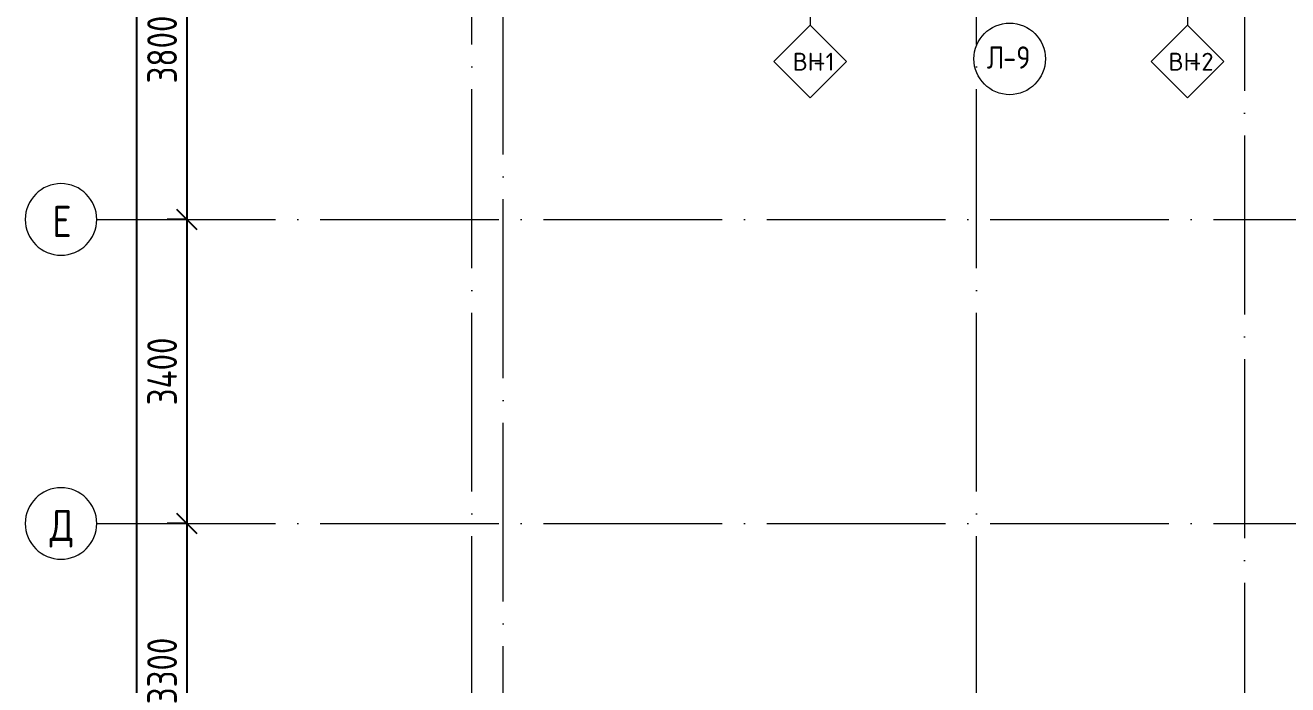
# Model space of a CAD drawing. Header units: millimetres. Extents: x -592259 to 288321, y -552984 to 293768.
# Drawn here: x 76440 to 90570, y 17421 to 24796 of the extents above; entities that cross this region are included whole.
import ezdxf

# ---------------------------------------------------------------- set-up
doc = ezdxf.new("R2010")
doc.units = ezdxf.units.MM
doc.linetypes.add('ADSK_Линия сетки', pattern=[2500, 2000, -250, 0, -250])
doc.layers.get('Defpoints').update_dxf_attribs({"color": 250})
for name, color, linetype, lineweight in [('A-____-____-DIMS', 250, 'Continuous', 9), ('A-DOOR-____-IDEN', 250, 'Continuous', 9), ('A-WALL-____-IDEN', 250, 'Continuous', 9), ('S-GRID-____-IDEN', 250, 'Continuous', 9), ('S-GRID-____-OTLN', 250, 'Continuous', 9)]:
    doc.layers.add(name, color=color, linetype=linetype, lineweight=lineweight)
doc.styles.add('GOST Common', font='', dxfattribs={"width": 0.9, "height": 350})
doc.styles.add('GOST Common_1', font='', dxfattribs={"width": 0.9, "height": 250})
doc.styles.add('ISOCPEUR_2', font='isocpeur.ttf', dxfattribs={"height": 160})
doc.styles.get("Standard").update_dxf_attribs({"font": 'ГОСТ тип А.ttf'})
doc.styles.get('GOST Common').set_extended_font_data('GOST Common')
doc.styles.get('GOST Common_1').set_extended_font_data('GOST Common')
doc.dimstyles.new('А3', dxfattribs={"dimtxt": 333, "dimasz": 222, "dimexe": 222, "dimexo": 111, "dimgap": 111, "dimtad": 1, "dimtoh": 1, "dimdec": 0, "dimrnd": 0.0015, "dimzin": 0, "dimdsep": 46, "dimtxsty": 'Standard', "dimblk": 'OBLIQUE', "dimcen": 0, "dimclrd": 7, "dimclre": 7, "dimclrt": 7, "dimadec": 0, "dimazin": 0, "dimtfac": 1, "dimtdec": 0, "dimtofl": 0, "dimtmove": 0, "dimatfit": 3, "dimfxl": 1, "dimtolj": 1, "dimtzin": 0, "dimarcsym": 0})

# ---------------------------------------------------------------- blocks, each defined once
blk = doc.blocks.new('Ось сетки - Круг_Ø8 мм-39983606-АР1_Маркировочный план 1 этажа С2и3')
at = {"layer": 'S-GRID-____-IDEN'}
for start, end in [(360, 180), (180, 360)]:
    blk.add_arc((0, 0), 4, start, end, dxfattribs=at)
blk = doc.blocks.new('_Oblique')
at = {"color": 0, "linetype": 'ByBlock', "lineweight": -2}
blk.add_line((-0.5, -0.5), (0.5, 0.5), dxfattribs=at)
blk = doc.blocks.new('*D2559')
at = {"layer": 'A-____-____-DIMS', "color": 7, "lineweight": -2, "transparency": 16777216}
for p, q in [((78238, 26425), (78027, 26425)), ((78249, 26425), (78249, 22625)), ((78238, 22625), (78027, 22625))]:
    blk.add_line(p, q, dxfattribs=at)
at = {"layer": 'Defpoints', "color": 0, "transparency": 16777216}
for p in [(78349, 26425), (78249, 22625), (78349, 22625)]:
    blk.add_point(p, dxfattribs=at)
at = {"layer": 'A-____-____-DIMS', "color": 7, "lineweight": -2, "transparency": 16777216, "xscale": 222, "yscale": 222, "zscale": 222}
for p, rotation in [((78249, 26425), 90), ((78249, 22625), 270)]:
    blk.add_blockref('_Oblique', p, dxfattribs=dict(at, rotation=rotation))
at = {"layer": 'A-____-____-DIMS', "color": 7, "transparency": 16777216, "insert": (77972, 24525), "char_height": 333, "width": 2.48, "attachment_point": 5, "rotation": 90}
blk.add_mtext('\\A1;3800', dxfattribs=at)
blk = doc.blocks.new('*D2560')
at = {"layer": 'A-____-____-DIMS', "color": 7, "lineweight": -2, "transparency": 16777216}
for p, q in [((78238, 22625), (78027, 22625)), ((78249, 22625), (78249, 19225)), ((78238, 19225), (78027, 19225))]:
    blk.add_line(p, q, dxfattribs=at)
at = {"layer": 'Defpoints', "color": 0, "transparency": 16777216}
for p in [(78349, 22625), (78249, 19225), (78349, 19225)]:
    blk.add_point(p, dxfattribs=at)
at = {"layer": 'A-____-____-DIMS', "color": 7, "lineweight": -2, "transparency": 16777216, "xscale": 222, "yscale": 222, "zscale": 222}
for p, rotation in [((78249, 22625), 90), ((78249, 19225), 270)]:
    blk.add_blockref('_Oblique', p, dxfattribs=dict(at, rotation=rotation))
at = {"layer": 'A-____-____-DIMS', "color": 7, "transparency": 16777216, "insert": (77972, 20925), "char_height": 333, "width": 2.57, "attachment_point": 5, "rotation": 90}
blk.add_mtext('\\A1;3400', dxfattribs=at)
blk = doc.blocks.new('*D2561')
at = {"layer": 'A-____-____-DIMS', "color": 7, "lineweight": -2, "transparency": 16777216}
for p, q in [((78238, 19225), (78027, 19225)), ((78249, 19225), (78249, 15925)), ((78238, 15925), (78027, 15925))]:
    blk.add_line(p, q, dxfattribs=at)
at = {"layer": 'Defpoints', "color": 0, "transparency": 16777216}
for p in [(78349, 19225), (78249, 15925), (78349, 15925)]:
    blk.add_point(p, dxfattribs=at)
at = {"layer": 'A-____-____-DIMS', "color": 7, "lineweight": -2, "transparency": 16777216, "xscale": 222, "yscale": 222, "zscale": 222}
for p, rotation in [((78249, 19225), 90), ((78249, 15925), 270)]:
    blk.add_blockref('_Oblique', p, dxfattribs=dict(at, rotation=rotation))
at = {"layer": 'A-____-____-DIMS', "color": 7, "transparency": 16777216, "insert": (77972, 17575), "char_height": 333, "width": 2.48, "attachment_point": 5, "rotation": 90}
blk.add_mtext('\\A1;3300', dxfattribs=at)
blk = doc.blocks.new('*D2565')
at = {"layer": 'A-____-____-DIMS', "color": 7, "lineweight": -2, "transparency": 16777216}
for p, q in [((77676, 58375), (77465, 58375)), ((77687, 58375), (77687, 25)), ((77676, 25), (77465, 25))]:
    blk.add_line(p, q, dxfattribs=at)
at = {"layer": 'Defpoints', "color": 0, "transparency": 16777216}
for p in [(77787, 58375), (77687, 25), (77787, 25)]:
    blk.add_point(p, dxfattribs=at)
at = {"layer": 'A-____-____-DIMS', "color": 7, "lineweight": -2, "transparency": 16777216, "xscale": 222, "yscale": 222, "zscale": 222}
for p, rotation in [((77687, 58375), 90), ((77687, 25), 270)]:
    blk.add_blockref('_Oblique', p, dxfattribs=dict(at, rotation=rotation))
at = {"layer": 'A-____-____-DIMS', "color": 7, "transparency": 16777216, "insert": (77409, 29200), "char_height": 333, "width": 3.1, "attachment_point": 5, "rotation": 90}
blk.add_mtext('\\A1;58350', dxfattribs=at)
blk = doc.blocks.new('ADSK_Марка_Стена - Экземпляр_ADSK_Позиция-30564885-АР1_Маркировочный план 1 этажа С2и3')
at = {"layer": 'A-WALL-____-IDEN'}
for p, q in [((-0.16, 4.37), (-4.21, 0.31)), ((3.9, 0.31), (-0.16, 4.37)), ((-4.21, 0.31), (-0.16, -3.74)), ((-0.16, -3.74), (3.9, 0.31))]:
    blk.add_line(p, q, dxfattribs=at)
blk = doc.blocks.new('ADSK_Марка_Дверь - Типоразмер_ADSK_Марка-30565456-АР1_Маркировочный план 1 этажа С2и3')
at = {"layer": 'A-DOOR-____-IDEN'}
blk.add_circle((0, 0), 4, dxfattribs=at)

msp = doc.modelspace()

# ---------------------------------------------------------------- linework, layer by layer
at = {"layer": 'A-WALL-____-IDEN', "color": 18, "true_color": 0x000000}
for p, q in [((85225.0472, 26035), (85225.0472, 24796.25)), ((89447.5489, 26035), (89447.5489, 24796.25))]:
    msp.add_line(p, q, dxfattribs=at)
at = {"layer": 'S-GRID-____-OTLN', "color": 18, "linetype": 'ADSK_Линия сетки', "true_color": 0x000000}
for p, q in [((81437.9138, -2919.5356), (81437.9138, 61202.0045)), ((87087.9138, -2919.5356), (87087.9138, 61063.6538)), ((90087.9138, 61063.6538), (90087.9138, -2919.5356)), ((81787.9138, -1649.5356), (81787.9138, 59932.0045)), ((77240.3519, 22625), (167356.8279, 22625)), ((77240.3519, 19225), (168626.8279, 19225))]:
    msp.add_line(p, q, dxfattribs=at)

# ---------------------------------------------------------------- block references
at = {"layer": 'A-DOOR-____-IDEN', "color": 18, "true_color": 0x000000, "xscale": 99.99999999999993, "yscale": 99.99999999999993, "zscale": 99.99999999999993}
msp.add_blockref('ADSK_Марка_Дверь - Типоразмер_ADSK_Марка-30565456-АР1_Маркировочный план 1 этажа С2и3', (87457.9138, 24420.0597), dxfattribs=at)
at = {"layer": 'A-WALL-____-IDEN', "color": 18, "true_color": 0x000000, "xscale": 99.99999999999993, "yscale": 99.99999999999993, "zscale": 99.99999999999993}
for p in [(85240.6722, 24359.2831), (89463.1739, 24359.2831)]:
    msp.add_blockref('ADSK_Марка_Стена - Экземпляр_ADSK_Позиция-30564885-АР1_Маркировочный план 1 этажа С2и3', p, dxfattribs=at)
at = {"layer": 'S-GRID-____-IDEN', "color": 18, "true_color": 0x000000, "xscale": 99.99999999999993, "yscale": 99.99999999999993, "zscale": 99.99999999999993, "rotation": 269.9999999999994}
for p in [(76840.3519, 22625), (76840.3519, 19225)]:
    msp.add_blockref('Ось сетки - Круг_Ø8 мм-39983606-АР1_Маркировочный план 1 этажа С2и3', p, dxfattribs=at)

# ---------------------------------------------------------------- texts
at = {"layer": 'A-DOOR-____-IDEN', "color": 18, "true_color": 0x000000, "char_height": 250, "attachment_point": 1, "style": 'GOST Common_1'}
for s, insert, width in [('\\fGOST Common|b0|i0|c204|p34|;\\W.9;Л', (87201.4064, 24560.5103), 223.670812), ('-9', (87385.9533, 24560.5103), 389.620125)]:
    msp.add_mtext(s, dxfattribs=dict(at, insert=insert, width=width))
at = {"layer": 'A-WALL-____-IDEN', "color": 18, "true_color": 0x000000, "char_height": 200, "attachment_point": 1, "style": 'ISOCPEUR_2'}
for s, insert, width in [('ВН', (85029.4913, 24488.9517), 280.590625), ('-1', (85261.0018, 24488.9517), 207.637062), ('ВН', (89235.543, 24488.9517), 280.590625), ('-2', (89467.0534, 24488.9517), 246.91975)]:
    msp.add_mtext(s, dxfattribs=dict(at, insert=insert, width=width))
at = {"layer": 'S-GRID-____-IDEN', "color": 18, "true_color": 0x000000, "char_height": 350, "attachment_point": 1, "style": 'GOST Common'}
for s, insert, width in [('\\fGOST Common|b0|i0|c204|p34|;\\W.9;Е', (76741.879, 22777.5869), 274.177125), ('\\fGOST Common|b0|i0|c204|p34|;\\W.9;Д', (76712.179, 19377.5869), 346.329)]:
    msp.add_mtext(s, dxfattribs=dict(at, insert=insert, width=width))

# ---------------------------------------------------------------- dimensions: what is measured, and where the dimension line sits
at = {"layer": 'A-____-____-DIMS', "color": 18, "true_color": 0x000000}
for base, p1, p2, picture, middle in [((77686.582, 25), (77786.5669, 58375), (77786.5669, 25), '*D2565', (77409.082, 29200)), ((78249.446, 22625), (78349.4309, 26425), (78349.4309, 22625), '*D2559', (77971.946, 24525)), ((78249.446, 19225), (78349.4309, 22625), (78349.4309, 19225), '*D2560', (77971.946, 20925)), ((78249.446, 15925), (78349.4309, 19225), (78349.4309, 15925), '*D2561', (77971.946, 17575))]:
    dim = msp.add_linear_dim(base=base, p1=p1, p2=p2, angle=90, dimstyle='А3', dxfattribs=at)
    dim.commit()
    dim.dimension.update_dxf_attribs({"geometry": picture, "text_midpoint": middle})

doc.saveas('drawing.dxf')
